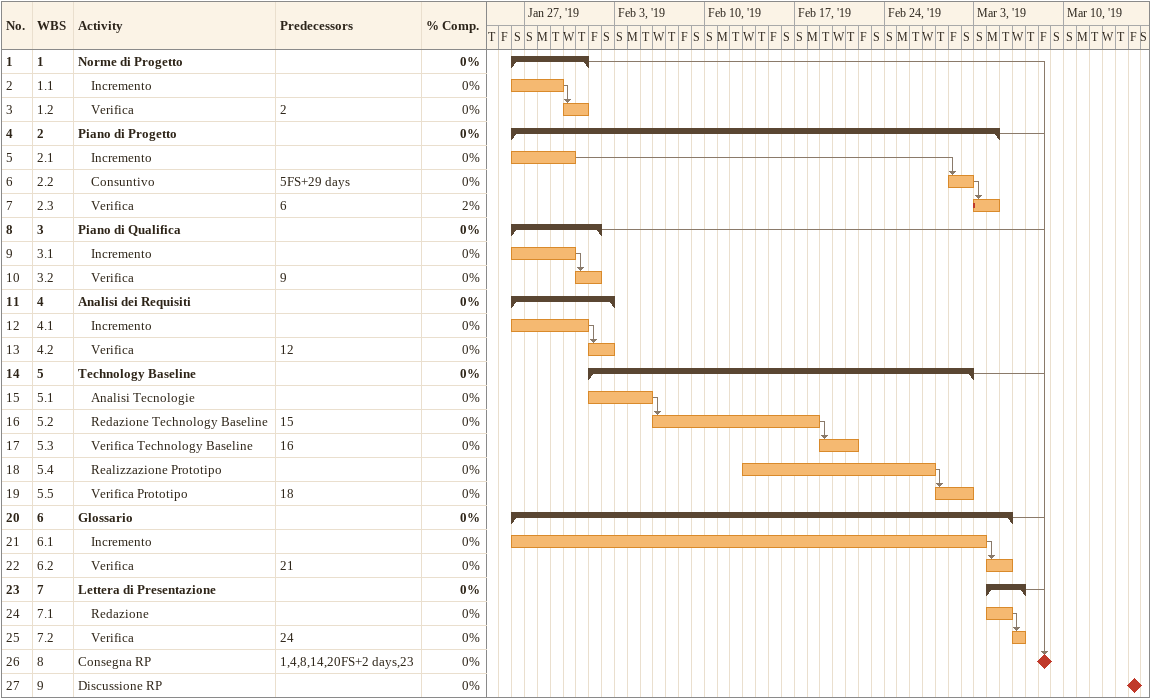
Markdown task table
| ID | WBS | Task | Start | Finish | Predecessors | % complete |
|---|---|---|---|---|---|---|
| 1 | 1 | **Norme di Progetto** | 2019-01-26 | 2019-01-31 |  | 0 |
| 2 | 1.1 | Incremento | 2019-01-26 | 2019-01-29 |  | 0 |
| 3 | 1.2 | Verifica | 2019-01-30 | 2019-01-31 | 2 | 0 |
| 4 | 2 | **Piano di Progetto** | 2019-01-26 | 2019-03-04 |  | 0 |
| 5 | 2.1 | Incremento | 2019-01-26 | 2019-01-30 |  | 0 |
| 6 | 2.2 | Consuntivo | 2019-03-01 | 2019-03-02 | 5FS+29d | 0 |
| 7 | 2.3 | Verifica | 2019-03-03 | 2019-03-04 | 6 | 2 |
| 8 | 3 | **Piano di Qualifica** | 2019-01-26 | 2019-02-01 |  | 0 |
| 9 | 3.1 | Incremento | 2019-01-26 | 2019-01-30 |  | 0 |
| 10 | 3.2 | Verifica | 2019-01-31 | 2019-02-01 | 9 | 0 |
| 11 | 4 | **Analisi dei Requisiti** | 2019-01-26 | 2019-02-02 |  | 0 |
| 12 | 4.1 | Incremento | 2019-01-26 | 2019-01-31 |  | 0 |
| 13 | 4.2 | Verifica | 2019-02-01 | 2019-02-02 | 12 | 0 |
| 14 | 5 | **Technology Baseline** | 2019-02-01 | 2019-03-02 |  | 0 |
| 15 | 5.1 | Analisi Tecnologie | 2019-02-01 | 2019-02-05 |  | 0 |
| 16 | 5.2 | Redazione Technology Baseline | 2019-02-06 | 2019-02-18 | 15 | 0 |
| 17 | 5.3 | Verifica Technology Baseline | 2019-02-19 | 2019-02-21 | 16 | 0 |
| 18 | 5.4 | Realizzazione Prototipo | 2019-02-13 | 2019-02-27 |  | 0 |
| 19 | 5.5 | Verifica Prototipo | 2019-02-28 | 2019-03-02 | 18 | 0 |
| 20 | 6 | **Glossario** | 2019-01-26 | 2019-03-05 |  | 0 |
| 21 | 6.1 | Incremento | 2019-01-26 | 2019-03-03 |  | 0 |
| 22 | 6.2 | Verifica | 2019-03-04 | 2019-03-05 | 21 | 0 |
| 23 | 7 | **Lettera di Presentazione** | 2019-03-04 | 2019-03-06 |  | 0 |
| 24 | 7.1 | Redazione | 2019-03-04 | 2019-03-05 |  | 0 |
| 25 | 7.2 | Verifica | 2019-03-06 | 2019-03-06 | 24 | 0 |
| 26 | 8 | Consegna RP (milestone) | 2019-03-08 | 2019-03-08 | 1, 4, 8, 14, 20FS+2d, 23 | 0 |
| 27 | 9 | Discussione RP (milestone) | 2019-03-15 | 2019-03-15 |  | 0 |
